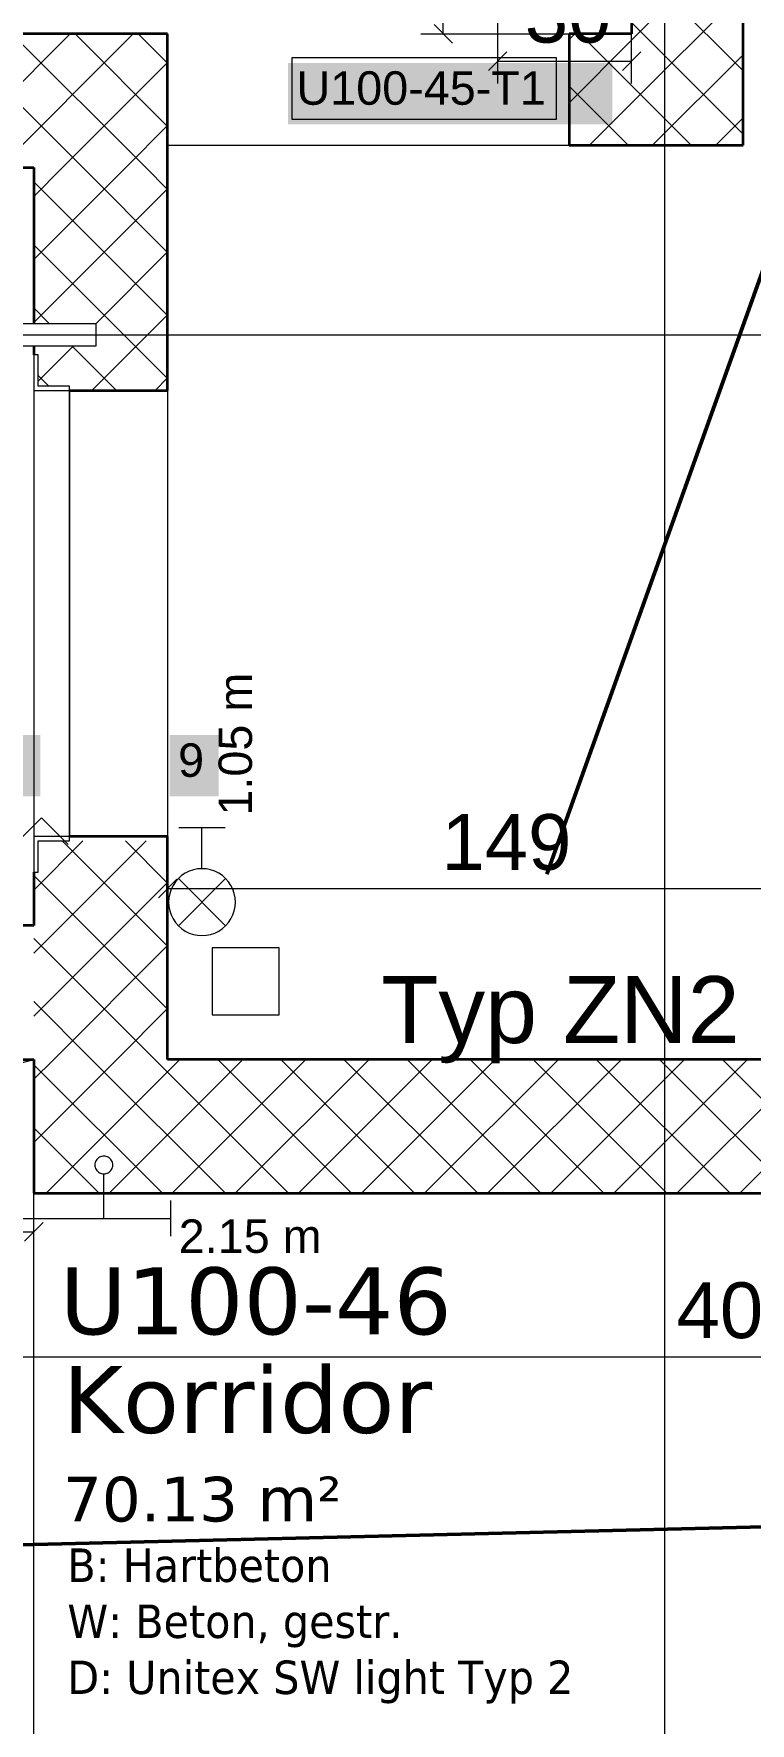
# Model space of a CAD drawing. Extents: x -1132 to 613, y -179 to 712.
# Drawn here: x -648.3 to -616.2, y 269.1 to 344.9 of the extents above; entities that cross this region are included whole.
import ezdxf
from ezdxf.lldxf.tags import DXFTag

# ---------------------------------------------------------------- set-up
doc = ezdxf.new("R2010")
doc.units = 0
doc.layers.get('0').update_dxf_attribs({"lineweight": 13})
for name, color, linetype, lineweight in [('A-____-NOTE-TEXT', 7, 'Continuous', 9), ('A-AREA-____-IDEN', 7, 'Continuous', 5), ('A-DETL-GENF-HDLN', 7, '_Verdeckte Linien_', 9), ('A-DOOR-____-IDEN', 7, 'Continuous', 5), ('A-DOOR-____-OTLN', 7, 'Continuous', 9), ('A-DOOR-FRAM-MCUT', 7, 'Continuous', 9), ('A-DOOR-FRAM-OTLN', 7, 'Continuous', 9), ('A-WALL-____-MCUT', 7, 'Continuous', 35), ('A-WALL-____-OTLN', 7, 'Continuous', 9), ('A-WALL-____-PATT', 7, 'Continuous', 35), ('S-GRID-____-OTLN', 7, 'Continuous', 5)]:
    doc.layers.add(name, color=color, linetype=linetype, lineweight=lineweight)
for name, color, linetype, lineweight, true_color in [('EL01_VVV_Mass', 7, 'Continuous', 13, 0xb2b200), ('EL01_WAN_Leuchten', 7, 'Continuous', 13, 0x0080ff), ('EL01_WAN_Licht', 7, 'Continuous', 13, 0x0080ff), ('EL01_WAN_Notbeleuchtungentyp', 7, 'Continuous', 13, 0x009900), ('X_Geometrie', 3, 'Continuous', 50, 0x00ff00)]:
    doc.layers.add(name, color=color, linetype=linetype, lineweight=lineweight, true_color=true_color)
doc.styles.get("Standard").update_dxf_attribs({"font": 'arial.ttf'})
tags = doc.linetypes.add('_Rasterlinie_', pattern=[0.375, 0.2, -0.05, 0.075, -0.05]).pattern_tags.tags
tags[10:11] = [DXFTag(74, 4), DXFTag(75, 0), DXFTag(340, '0'), DXFTag(46, 1.0), DXFTag(50, 0.0), DXFTag(44, 0.0), DXFTag(45, 0.0)]
tags[8:9] = [DXFTag(74, 4), DXFTag(75, 0), DXFTag(340, '0'), DXFTag(46, 1.0), DXFTag(50, 0.0), DXFTag(44, 0.0), DXFTag(45, 0.0)]
tags[6:7] = [DXFTag(74, 4), DXFTag(75, 0), DXFTag(340, '0'), DXFTag(46, 1.0), DXFTag(50, 0.0), DXFTag(44, 0.0), DXFTag(45, 0.0)]
tags[4:5] = [DXFTag(74, 4), DXFTag(75, 0), DXFTag(340, '0'), DXFTag(46, 1.0), DXFTag(50, 0.0), DXFTag(44, 0.0), DXFTag(45, 0.0)]
tags = doc.linetypes.add('_Verdeckte Linien_', pattern=[0.15, 0.1, -0.05]).pattern_tags.tags
tags[6:7] = [DXFTag(74, 4), DXFTag(75, 0), DXFTag(340, '0'), DXFTag(46, 1.0), DXFTag(50, 0.0), DXFTag(44, 0.0), DXFTag(45, 0.0)]
tags[4:5] = [DXFTag(74, 4), DXFTag(75, 0), DXFTag(340, '0'), DXFTag(46, 1.0), DXFTag(50, 0.0), DXFTag(44, 0.0), DXFTag(45, 0.0)]
tags = doc.linetypes.add('Strich Punkt fein', pattern=[0.2, 0.1, -0.05, 0, -0.05]).pattern_tags.tags
tags[10:11] = [DXFTag(74, 4), DXFTag(75, 0), DXFTag(340, '0'), DXFTag(46, 1.0), DXFTag(50, 0.0), DXFTag(44, 0.0), DXFTag(45, 0.0)]
tags[8:9] = [DXFTag(74, 4), DXFTag(75, 0), DXFTag(340, '0'), DXFTag(46, 1.0), DXFTag(50, 0.0), DXFTag(44, 0.0), DXFTag(45, 0.0)]
tags[6:7] = [DXFTag(74, 4), DXFTag(75, 0), DXFTag(340, '0'), DXFTag(46, 1.0), DXFTag(50, 0.0), DXFTag(44, 0.0), DXFTag(45, 0.0)]
tags[4:5] = [DXFTag(74, 4), DXFTag(75, 0), DXFTag(340, '0'), DXFTag(46, 1.0), DXFTag(50, 0.0), DXFTag(44, 0.0), DXFTag(45, 0.0)]

# ---------------------------------------------------------------- blocks, each defined once
blk = doc.blocks.new('Referenz-A0UNPDE96I', base_point=(-1115.886, -117.372))
at = {"layer": 'A-____-NOTE-TEXT', "color": 7, "linetype": 'Continuous', "lineweight": 5, "ltscale": 0.13, "true_color": 0xffffff}
for points in [[(-650.219, 310.671), (-648.026, 310.671), (-650.219, 313.427)], [(-648.026, 310.671), (-650.219, 313.427), (-648.026, 313.427)], [(-642.219, 310.671), (-640.026, 310.671), (-642.219, 313.427)], [(-640.026, 310.671), (-642.219, 313.427), (-640.026, 313.427)]]:
    blk.add_solid(points, dxfattribs=at)
at = {"layer": 'A-DETL-GENF-HDLN', "color": 0, "linetype": '_Verdeckte Linien_', "ltscale": 0.13}
for p in [(-775.315, 264.878), (-677.915, 298.878), (-648.315, 264.878)]:
    blk.add_line(p, (-648.315, 298.878), dxfattribs=at)
at = {"layer": 'A-DOOR-____-IDEN', "color": 0, "linetype": 'Continuous', "ltscale": 0.13}
for p, q in [((-636.736, 343.813), (-624.896, 343.813)), ((-636.736, 341.033), (-636.736, 343.813)), ((-624.896, 343.813), (-624.896, 341.033)), ((-624.896, 341.033), (-636.736, 341.033))]:
    blk.add_line(p, q, dxfattribs=at)
at = {"layer": 'A-DOOR-____-IDEN', "color": 7, "linetype": 'Continuous', "ltscale": 0.13, "true_color": 0xffffff}
for points in [[(-636.911, 340.81), (-622.372, 340.81), (-636.911, 343.569)], [(-622.372, 340.81), (-636.911, 343.569), (-622.372, 343.569)]]:
    blk.add_solid(points, dxfattribs=at)
at = {"layer": 'A-DOOR-____-OTLN', "color": 0, "linetype": 'Strich Punkt fein', "ltscale": 0.13}
blk.add_line((-642.315, 339.876), (-624.315, 339.876), dxfattribs=at)
at = {"layer": 'A-DOOR-____-OTLN', "color": 0, "linetype": 'Continuous', "ltscale": 0.13}
for p, q in [((-645.515, 331.875), (-651.015, 331.875)), ((-645.515, 330.875), (-645.515, 331.875)), ((-651.015, 330.875), (-645.515, 330.875))]:
    blk.add_line(p, q, dxfattribs=at)
at = {"layer": 'A-DOOR-FRAM-MCUT', "color": 0, "linetype": 'Continuous', "ltscale": 0.13}
for p, q in [((-648.115, 330.478), (-648.315, 330.478)), ((-648.315, 330.478), (-648.315, 328.878)), ((-648.115, 329.078), (-648.115, 330.478)), ((-648.315, 328.878), (-646.715, 328.878)), ((-646.715, 329.078), (-648.115, 329.078)), ((-646.715, 328.878), (-646.715, 329.078)), ((-646.715, 308.878), (-648.315, 308.878)), ((-648.315, 308.878), (-648.315, 308.678)), ((-648.315, 308.678), (-648.315, 307.278)), ((-648.115, 307.278), (-648.115, 308.678)), ((-648.115, 308.678), (-646.715, 308.678)), ((-646.715, 308.678), (-646.715, 308.878)), ((-648.315, 307.278), (-648.115, 307.278))]:
    blk.add_line(p, q, dxfattribs=at)
at = {"layer": 'A-DOOR-FRAM-OTLN', "color": 0, "linetype": 'Continuous', "ltscale": 0.13}
for p, q in [((-648.315, 328.878), (-648.315, 311.978)), ((-646.715, 311.978), (-646.715, 328.878)), ((-648.315, 311.978), (-648.315, 308.878)), ((-646.715, 308.878), (-646.715, 311.978))]:
    blk.add_line(p, q, dxfattribs=at)
at = {"layer": 'A-WALL-____-MCUT', "color": 0, "linetype": 'Continuous', "ltscale": 0.35}
for p, q in [((-616.515, 339.876), (-616.515, 472.578)), ((-621.515, 397.876), (-621.515, 344.876)), ((-642.315, 344.876), (-695.115, 344.876)), ((-642.315, 328.878), (-642.315, 344.876)), ((-621.515, 344.876), (-624.315, 344.876)), ((-624.315, 344.876), (-624.315, 339.876)), ((-624.315, 339.876), (-616.515, 339.876)), ((-708.315, 338.876), (-648.315, 338.876)), ((-648.315, 338.876), (-648.315, 331.875)), ((-648.315, 330.875), (-648.315, 330.478)), ((-646.715, 328.878), (-642.315, 328.878)), ((-642.315, 308.878), (-646.715, 308.878)), ((-642.315, 298.878), (-642.315, 308.878)), ((-648.315, 307.278), (-648.315, 304.878)), ((-648.315, 304.878), (-655.115, 304.878)), ((-675.318, 298.878), (-648.315, 298.878)), ((-648.315, 298.878), (-648.315, 292.878)), ((-531.715, 298.878), (-642.315, 298.878)), ((-648.315, 292.878), (-245.665, 292.878))]:
    blk.add_line(p, q, dxfattribs=at)
at = {"layer": 'A-WALL-____-OTLN', "color": 0, "linetype": 'Continuous', "ltscale": 0.13}
for p, q in [((-646.715, 328.878), (-646.715, 308.878)), ((-642.315, 328.878), (-642.315, 308.878))]:
    blk.add_line(p, q, dxfattribs=at)
at = {"layer": 'A-WALL-____-PATT', "color": 0, "linetype": 'Continuous', "lineweight": 9, "ltscale": 0.13}
for p, q in [((-621.515, 344.586), (-616.515, 349.586)), ((-616.515, 343.209), (-621.515, 348.209)), ((-621.515, 341.758), (-616.515, 346.758)), ((-652.68, 338.876), (-646.68, 344.876)), ((-646.123, 338.876), (-652.123, 344.876)), ((-649.852, 338.876), (-643.852, 344.876)), ((-643.295, 338.876), (-649.295, 344.876)), ((-642.315, 340.725), (-646.466, 344.876)), ((-642.315, 343.553), (-643.638, 344.876)), ((-624.315, 344.614), (-624.053, 344.876)), ((-621.515, 342.552), (-623.839, 344.876)), ((-616.515, 340.381), (-621.515, 345.381)), ((-624.315, 341.786), (-621.515, 344.586)), ((-647.023, 338.876), (-642.315, 343.585)), ((-620.567, 339.876), (-616.515, 343.929)), ((-621.667, 339.876), (-624.315, 342.524)), ((-618.839, 339.876), (-621.515, 342.552)), ((-623.396, 339.876), (-621.515, 341.758)), ((-617.739, 339.876), (-616.515, 341.101)), ((-644.195, 338.876), (-642.315, 340.757)), ((-648.315, 337.585), (-647.023, 338.876)), ((-648.315, 334.757), (-644.195, 338.876)), ((-642.315, 335.068), (-646.123, 338.876)), ((-642.315, 337.896), (-643.295, 338.876)), ((-642.315, 332.239), (-648.315, 338.239)), ((-648.315, 331.928), (-642.315, 337.928)), ((-642.315, 329.411), (-648.315, 335.411)), ((-645.54, 331.875), (-642.315, 335.1)), ((-647.607, 331.875), (-648.315, 332.583)), ((-645.708, 328.878), (-642.315, 332.271)), ((-648.115, 329.3), (-646.54, 330.875)), ((-644.61, 328.878), (-646.607, 330.875)), ((-647.639, 329.078), (-648.115, 329.554)), ((-642.879, 328.878), (-642.315, 329.443)), ((-648.315, 306.472), (-646.109, 308.678)), ((-648.315, 303.644), (-643.28, 308.678)), ((-642.315, 303.955), (-647.038, 308.678)), ((-642.315, 306.784), (-644.209, 308.678)), ((-642.315, 301.127), (-648.315, 307.127)), ((-648.315, 300.815), (-642.315, 306.815)), ((-642.895, 298.878), (-648.315, 304.298)), ((-647.423, 298.878), (-642.315, 303.987)), ((-645.723, 298.878), (-648.315, 301.47)), ((-644.595, 298.878), (-642.315, 301.159)), ((-648.315, 297.987), (-647.423, 298.878)), ((-648.315, 295.159), (-644.595, 298.878)), ((-642.551, 292.878), (-648.315, 298.641)), ((-647.767, 292.878), (-641.767, 298.878)), ((-639.723, 292.878), (-645.723, 298.878)), ((-644.938, 292.878), (-638.938, 298.878)), ((-636.895, 292.878), (-642.895, 298.878)), ((-642.11, 292.878), (-636.11, 298.878)), ((-634.066, 292.878), (-640.066, 298.878)), ((-639.281, 292.878), (-633.281, 298.878)), ((-631.238, 292.878), (-637.238, 298.878)), ((-636.453, 292.878), (-630.453, 298.878)), ((-628.409, 292.878), (-634.409, 298.878)), ((-633.624, 292.878), (-627.624, 298.878)), ((-625.581, 292.878), (-631.581, 298.878)), ((-630.796, 292.878), (-624.796, 298.878)), ((-622.752, 292.878), (-628.752, 298.878)), ((-627.968, 292.878), (-621.968, 298.878)), ((-619.924, 292.878), (-625.924, 298.878)), ((-625.139, 292.878), (-619.139, 298.878)), ((-617.096, 292.878), (-623.096, 298.878)), ((-622.311, 292.878), (-616.311, 298.878)), ((-614.267, 292.878), (-620.267, 298.878)), ((-619.482, 292.878), (-613.482, 298.878)), ((-611.439, 292.878), (-617.439, 298.878)), ((-616.654, 292.878), (-610.654, 298.878)), ((-645.38, 292.878), (-648.315, 295.813)), ((-648.208, 292.878), (-648.315, 292.985))]:
    blk.add_line(p, q, dxfattribs=at)
at = {"layer": 'S-GRID-____-OTLN', "color": 0, "linetype": '_Rasterlinie_', "ltscale": 0.13}
for p, q in [((-620.015, -113.603), (-620.015, 631.478)), ((-1107.612, 331.378), (119.376, 331.378))]:
    blk.add_line(p, q, dxfattribs=at)
at = {"layer": 'X_Geometrie', "color": 0, "linetype": 'Continuous', "ltscale": 0.5}
for p, q in [((-625.306, 307.189), (-537.491, 553.069)), ((-1107.612, 266.122), (-130.744, 289.528))]:
    blk.add_line(p, q, dxfattribs=at)
at = {"layer": 'A-____-NOTE-TEXT', "color": 0, "linetype": 'Continuous', "lineweight": 5, "ltscale": 0.13, "insert": (-641.844, 313.052), "char_height": 1.5, "attachment_point": 1}
blk.add_mtext('{\\fArial;9}', dxfattribs=at)
at = {"layer": 'A-AREA-____-IDEN', "color": 0, "linetype": 'Continuous', "ltscale": 0.13, "attachment_point": 1}
for s, insert, char_height in [('{\\fVerdana;U100-46}', (-647.161, 289.553), 3), ('{\\fVerdana;Korridor}', (-647.018, 285.13), 3), ('{\\fVerdana;70.13 m²}', (-647.009, 280.16), 2), ('{\\W0.9;\\fVerdana;B: Hartbeton}', (-646.81, 276.946), 1.5), ('{\\W0.9;\\fVerdana;W: Beton, gestr.}', (-646.81, 274.432), 1.5), ('{\\W0.9;\\fVerdana;D: Unitex SW light Typ 2}', (-646.81, 271.919), 1.5)]:
    blk.add_mtext(s, dxfattribs=dict(at, insert=insert, char_height=char_height))
at = {"layer": 'A-DOOR-____-IDEN', "color": 0, "linetype": 'Continuous', "ltscale": 0.13, "insert": (-636.536, 343.194), "char_height": 1.5, "attachment_point": 1}
blk.add_mtext('{\\fArial;U100-45-T1}', dxfattribs=at)
blk = doc.blocks.new('Bemerkung 1-A0UNPE0B6I', base_point=(-632.734, 299.613))
at = {"color": 0, "lineweight": -2, "insert": (-632.734, 302.613), "char_height": 3, "attachment_point": 1}
blk.add_mtext('{\\fArial;Typ ZN2}', dxfattribs=at)
blk = doc.blocks.new('Maß-A0UNPE9H6I', base_point=(-720.632, 283.978))
at = {"color": 0, "lineweight": -2}
for p, q in [((-648.313, 290.147), (-648.313, 292.878)), ((-720.218, 292.147), (-720.218, 283.978)), ((-719.804, 291.561), (-720.632, 290.733)), ((-720.218, 291.147), (-648.313, 291.147)), ((-647.899, 291.561), (-648.726, 290.733))]:
    blk.add_line(p, q, dxfattribs=at)
at = {"color": 0, "lineweight": -2, "insert": (-687.022, 294.48), "char_height": 2.5, "attachment_point": 1}
blk.add_mtext('{\\fArial;360}', dxfattribs=at)
blk = doc.blocks.new('Maß-A0UNPEBP6I', base_point=(-627.926, 342.647))
at = {"color": 0, "lineweight": -2}
for p, q in [((-627.513, 342.647), (-627.513, 347.876)), ((-621.513, 342.647), (-621.513, 344.876)), ((-627.099, 344.061), (-627.926, 343.233)), ((-621.099, 344.061), (-621.926, 343.233)), ((-627.513, 343.647), (-621.513, 343.647))]:
    blk.add_line(p, q, dxfattribs=at)
at = {"color": 0, "lineweight": -2, "insert": (-626.299, 346.98), "char_height": 2.5, "attachment_point": 1}
blk.add_mtext('{\\fArial;30}', dxfattribs=at)
blk = doc.blocks.new('Maß-A0UNPEHV6I', base_point=(-657.588, 284.547))
at = {"color": 0, "lineweight": -2}
for p, q in [((-657.174, 284.547), (-657.174, 291.746)), ((-576.174, 284.547), (-576.174, 291.746)), ((-656.761, 285.961), (-657.588, 285.133)), ((-575.761, 285.961), (-576.588, 285.133)), ((-657.174, 285.547), (-576.174, 285.547))]:
    blk.add_line(p, q, dxfattribs=at)
at = {"color": 0, "lineweight": -2, "insert": (-619.496, 288.88), "char_height": 2.5, "attachment_point": 1}
blk.add_mtext('{\\fArial;405}', dxfattribs=at)
blk = doc.blocks.new('LED-Langfeldleuchte 37W-A0UNPEXV6I', base_point=(-672.174, 290.946))
at = {"color": 0, "lineweight": -2}
for p, q in [((-669.571, 294.198), (-669.574, 294.146)), ((-669.574, 294.146), (-669.571, 294.093)), ((-669.561, 294.249), (-669.571, 294.198)), ((-669.571, 294.093), (-669.561, 294.042)), ((-669.544, 294.299), (-669.561, 294.249)), ((-669.561, 294.042), (-669.544, 293.993)), ((-669.521, 294.346), (-669.544, 294.299)), ((-669.544, 293.993), (-669.521, 293.946)), ((-669.492, 294.389), (-669.521, 294.346)), ((-669.457, 294.428), (-669.492, 294.389)), ((-669.418, 294.463), (-669.457, 294.428)), ((-669.374, 294.492), (-669.418, 294.463)), ((-669.327, 294.515), (-669.374, 294.492)), ((-669.278, 294.532), (-669.327, 294.515)), ((-669.226, 294.542), (-669.278, 294.532)), ((-669.174, 294.546), (-669.226, 294.542)), ((-669.122, 294.542), (-669.174, 294.546)), ((-669.071, 294.532), (-669.122, 294.542)), ((-669.021, 294.515), (-669.071, 294.532)), ((-668.974, 294.492), (-669.021, 294.515)), ((-668.931, 294.463), (-668.974, 294.492)), ((-668.891, 294.428), (-668.931, 294.463)), ((-668.857, 294.389), (-668.891, 294.428)), ((-668.828, 294.346), (-668.857, 294.389)), ((-668.805, 294.299), (-668.828, 294.346)), ((-668.828, 293.946), (-668.805, 293.993)), ((-668.788, 294.249), (-668.805, 294.299)), ((-668.805, 293.993), (-668.788, 294.042)), ((-668.778, 294.198), (-668.788, 294.249)), ((-668.788, 294.042), (-668.778, 294.093)), ((-668.774, 294.146), (-668.778, 294.198)), ((-668.778, 294.093), (-668.774, 294.146)), ((-645.571, 294.198), (-645.574, 294.146)), ((-645.574, 294.146), (-645.571, 294.093)), ((-645.561, 294.249), (-645.571, 294.198)), ((-645.571, 294.093), (-645.561, 294.042)), ((-645.544, 294.299), (-645.561, 294.249)), ((-645.561, 294.042), (-645.544, 293.993)), ((-645.521, 294.346), (-645.544, 294.299)), ((-645.544, 293.993), (-645.521, 293.946)), ((-645.492, 294.389), (-645.521, 294.346)), ((-645.457, 294.428), (-645.492, 294.389)), ((-645.418, 294.463), (-645.457, 294.428)), ((-645.374, 294.492), (-645.418, 294.463)), ((-645.327, 294.515), (-645.374, 294.492)), ((-645.278, 294.532), (-645.327, 294.515)), ((-645.226, 294.542), (-645.278, 294.532)), ((-645.174, 294.546), (-645.226, 294.542)), ((-645.122, 294.542), (-645.174, 294.546)), ((-645.071, 294.532), (-645.122, 294.542)), ((-645.021, 294.515), (-645.071, 294.532)), ((-644.974, 294.492), (-645.021, 294.515)), ((-644.931, 294.463), (-644.974, 294.492)), ((-644.891, 294.428), (-644.931, 294.463)), ((-644.857, 294.389), (-644.891, 294.428)), ((-644.828, 294.346), (-644.857, 294.389)), ((-644.805, 294.299), (-644.828, 294.346)), ((-644.828, 293.946), (-644.805, 293.993)), ((-644.788, 294.249), (-644.805, 294.299)), ((-644.805, 293.993), (-644.788, 294.042)), ((-644.778, 294.198), (-644.788, 294.249)), ((-644.788, 294.042), (-644.778, 294.093)), ((-644.774, 294.146), (-644.778, 294.198)), ((-644.778, 294.093), (-644.774, 294.146)), ((-669.521, 293.946), (-669.492, 293.902)), ((-669.492, 293.902), (-669.457, 293.863)), ((-669.457, 293.863), (-669.418, 293.828)), ((-669.418, 293.828), (-669.374, 293.799)), ((-669.374, 293.799), (-669.327, 293.776)), ((-669.327, 293.776), (-669.278, 293.759)), ((-669.278, 293.759), (-669.226, 293.749)), ((-669.226, 293.749), (-669.174, 293.746)), ((-669.174, 293.746), (-669.122, 293.749)), ((-669.174, 291.746), (-669.174, 293.746)), ((-669.122, 293.749), (-669.071, 293.759)), ((-669.071, 293.759), (-669.021, 293.776)), ((-669.021, 293.776), (-668.974, 293.799)), ((-668.974, 293.799), (-668.931, 293.828)), ((-668.931, 293.828), (-668.891, 293.863)), ((-668.891, 293.863), (-668.857, 293.902)), ((-668.857, 293.902), (-668.828, 293.946)), ((-645.521, 293.946), (-645.492, 293.902)), ((-645.492, 293.902), (-645.457, 293.863)), ((-645.457, 293.863), (-645.418, 293.828)), ((-645.418, 293.828), (-645.374, 293.799)), ((-645.374, 293.799), (-645.327, 293.776)), ((-645.327, 293.776), (-645.278, 293.759)), ((-645.278, 293.759), (-645.226, 293.749)), ((-645.226, 293.749), (-645.174, 293.746)), ((-645.174, 293.746), (-645.122, 293.749)), ((-645.174, 291.746), (-645.174, 293.746)), ((-645.122, 293.749), (-645.071, 293.759)), ((-645.071, 293.759), (-645.021, 293.776)), ((-645.021, 293.776), (-644.974, 293.799)), ((-644.974, 293.799), (-644.931, 293.828)), ((-644.931, 293.828), (-644.891, 293.863)), ((-644.891, 293.863), (-644.857, 293.902)), ((-644.857, 293.902), (-644.828, 293.946)), ((-672.174, 290.946), (-672.174, 292.546)), ((-642.174, 290.946), (-642.174, 292.546)), ((-672.174, 291.746), (-642.174, 291.746))]:
    blk.add_line(p, q, dxfattribs=at)
blk = doc.blocks.new('Absolute Höhe-A0UNPEXX6I', base_point=(-641.817, 290.203))
at = {"color": 0, "lineweight": -2, "insert": (-641.817, 291.703), "char_height": 1.5, "attachment_point": 1}
blk.add_mtext('{\\fArial;2.15 m}', dxfattribs=at)
blk = doc.blocks.new('Taster_ UP_ KL-A0UNPF0N6I', base_point=(-642.273, 304.434))
at = {"color": 0, "lineweight": -2}
for p, q in [((-641.808, 309.287), (-639.738, 309.287)), ((-640.773, 307.434), (-640.773, 309.287)), ((-641.834, 306.995), (-641.963, 306.847)), ((-641.686, 307.124), (-641.834, 306.995)), ((-641.834, 306.995), (-639.713, 304.873)), ((-639.713, 306.995), (-641.834, 304.873)), ((-641.523, 307.233), (-641.686, 307.124)), ((-641.347, 307.32), (-641.523, 307.233)), ((-641.161, 307.383), (-641.347, 307.32)), ((-640.969, 307.421), (-641.161, 307.383)), ((-640.773, 307.434), (-640.969, 307.421)), ((-640.577, 307.421), (-640.773, 307.434)), ((-640.385, 307.383), (-640.577, 307.421)), ((-640.199, 307.32), (-640.385, 307.383)), ((-640.023, 307.233), (-640.199, 307.32)), ((-639.86, 307.124), (-640.023, 307.233)), ((-639.713, 306.995), (-639.86, 307.124)), ((-639.583, 306.847), (-639.713, 306.995)), ((-642.26, 306.13), (-642.273, 305.934)), ((-642.222, 306.322), (-642.26, 306.13)), ((-642.159, 306.508), (-642.222, 306.322)), ((-642.072, 306.684), (-642.159, 306.508)), ((-641.963, 306.847), (-642.072, 306.684)), ((-639.474, 306.684), (-639.583, 306.847)), ((-639.387, 306.508), (-639.474, 306.684)), ((-639.324, 306.322), (-639.387, 306.508)), ((-639.286, 306.13), (-639.324, 306.322)), ((-639.273, 305.934), (-639.286, 306.13)), ((-642.273, 305.934), (-642.26, 305.738)), ((-642.26, 305.738), (-642.222, 305.546)), ((-642.222, 305.546), (-642.159, 305.36)), ((-642.159, 305.36), (-642.072, 305.184)), ((-639.474, 305.184), (-639.387, 305.36)), ((-639.387, 305.36), (-639.324, 305.546)), ((-639.324, 305.546), (-639.286, 305.738)), ((-639.286, 305.738), (-639.273, 305.934)), ((-642.072, 305.184), (-641.963, 305.021)), ((-641.963, 305.021), (-641.834, 304.873)), ((-641.834, 304.873), (-641.686, 304.744)), ((-641.686, 304.744), (-641.523, 304.635)), ((-641.523, 304.635), (-641.347, 304.548)), ((-640.199, 304.548), (-640.023, 304.635)), ((-640.023, 304.635), (-639.86, 304.744)), ((-639.86, 304.744), (-639.713, 304.873)), ((-639.713, 304.873), (-639.583, 305.021)), ((-639.583, 305.021), (-639.474, 305.184)), ((-641.347, 304.548), (-641.161, 304.485)), ((-641.161, 304.485), (-640.969, 304.447)), ((-640.969, 304.447), (-640.773, 304.434)), ((-640.773, 304.434), (-640.577, 304.447)), ((-640.577, 304.447), (-640.385, 304.485)), ((-640.385, 304.485), (-640.199, 304.548))]:
    blk.add_line(p, q, dxfattribs=at)
blk = doc.blocks.new('Absolute Höhe-A0UNPF0P6I', base_point=(-640.031, 309.815))
at = {"color": 0, "lineweight": -2, "insert": (-640.031, 309.815), "char_height": 1.5, "attachment_point": 1, "rotation": 90}
blk.add_mtext('{\\fArial;1.05 m}', dxfattribs=at)
blk = doc.blocks.new('Schalter_ Schema 3_ UP_ KL-A0UNPF6L6I', base_point=(-655.852, 303.036))
at = {"color": 0, "lineweight": -2}
for p, q in [((-650.252, 307.439), (-647.97, 309.721)), ((-647.97, 309.721), (-646.774, 308.525)), ((-652.063, 307.677), (-652.226, 307.568)), ((-651.887, 307.764), (-652.063, 307.677)), ((-651.701, 307.827), (-651.887, 307.764)), ((-651.508, 307.865), (-651.701, 307.827)), ((-651.313, 307.878), (-651.508, 307.865)), ((-651.117, 307.865), (-651.313, 307.878)), ((-650.924, 307.827), (-651.117, 307.865)), ((-650.739, 307.764), (-650.924, 307.827)), ((-650.563, 307.677), (-650.739, 307.764)), ((-650.4, 307.568), (-650.563, 307.677)), ((-652.698, 306.952), (-652.762, 306.766)), ((-652.612, 307.128), (-652.698, 306.952)), ((-652.503, 307.291), (-652.612, 307.128)), ((-652.373, 307.439), (-652.503, 307.291)), ((-652.226, 307.568), (-652.373, 307.439)), ((-652.373, 305.318), (-650.252, 307.439)), ((-652.373, 307.439), (-650.252, 305.318)), ((-650.252, 307.439), (-650.4, 307.568)), ((-650.123, 307.291), (-650.252, 307.439)), ((-650.014, 307.128), (-650.123, 307.291)), ((-649.927, 306.952), (-650.014, 307.128)), ((-649.864, 306.766), (-649.927, 306.952)), ((-652.8, 306.574), (-652.813, 306.378)), ((-652.813, 306.378), (-652.8, 306.182)), ((-652.762, 306.766), (-652.8, 306.574)), ((-652.8, 306.182), (-652.762, 305.99)), ((-649.825, 306.574), (-649.864, 306.766)), ((-649.864, 305.99), (-649.825, 306.182)), ((-649.813, 306.378), (-649.825, 306.574)), ((-649.825, 306.182), (-649.813, 306.378)), ((-652.762, 305.99), (-652.698, 305.804)), ((-652.698, 305.804), (-652.612, 305.628)), ((-652.612, 305.628), (-652.503, 305.465)), ((-652.503, 305.465), (-652.373, 305.318)), ((-650.252, 305.318), (-650.123, 305.465)), ((-650.123, 305.465), (-650.014, 305.628)), ((-650.014, 305.628), (-649.927, 305.804)), ((-649.927, 305.804), (-649.864, 305.99)), ((-652.373, 305.318), (-654.655, 303.036)), ((-652.373, 305.318), (-652.226, 305.188)), ((-652.226, 305.188), (-652.063, 305.079)), ((-652.063, 305.079), (-651.887, 304.992)), ((-651.887, 304.992), (-651.701, 304.929)), ((-651.701, 304.929), (-651.508, 304.891)), ((-651.508, 304.891), (-651.313, 304.878)), ((-651.313, 304.878), (-651.117, 304.891)), ((-651.117, 304.891), (-650.924, 304.929)), ((-650.924, 304.929), (-650.739, 304.992)), ((-650.739, 304.992), (-650.563, 305.079)), ((-650.563, 305.079), (-650.4, 305.188)), ((-650.4, 305.188), (-650.252, 305.318)), ((-654.655, 303.036), (-655.852, 304.232))]:
    blk.add_line(p, q, dxfattribs=at)
blk = doc.blocks.new('Deckendose UP-A0UNPFQD6I', base_point=(-640.313, 300.878))
at = {"color": 0, "lineweight": -2}
for p, q in [((-640.313, 303.878), (-640.313, 300.878)), ((-637.313, 303.878), (-640.313, 303.878)), ((-637.313, 300.878), (-637.313, 303.878)), ((-640.313, 300.878), (-637.313, 300.878))]:
    blk.add_line(p, q, dxfattribs=at)
blk = doc.blocks.new('Maß-A0UNPFSD6I', base_point=(-642.728, 298.878))
at = {"color": 0, "lineweight": -2}
for p, q in [((-641.901, 306.961), (-642.728, 306.133)), ((-642.315, 307.547), (-642.315, 298.878)), ((-612.062, 306.961), (-612.89, 306.133)), ((-612.476, 307.547), (-612.476, 302.478)), ((-642.315, 306.547), (-612.476, 306.547))]:
    blk.add_line(p, q, dxfattribs=at)
at = {"color": 0, "lineweight": -2, "insert": (-630.037, 309.88), "char_height": 2.5, "attachment_point": 1}
blk.add_mtext('{\\fArial;149}', dxfattribs=at)
blk = doc.blocks.new('Maß-A0UNPG916I', base_point=(-633.288, 344.463))
at = {"color": 0, "lineweight": -2}
for p, q in [((-630.954, 349.376), (-629.013, 349.376)), ((-629.541, 348.963), (-630.368, 349.79)), ((-629.954, 344.876), (-629.954, 349.376)), ((-630.954, 344.876), (-621.513, 344.876)), ((-629.541, 344.463), (-630.368, 345.29))]:
    blk.add_line(p, q, dxfattribs=at)
at = {"color": 0, "lineweight": -2, "insert": (-633.288, 345.313), "char_height": 2.5, "attachment_point": 1, "rotation": 90}
blk.add_mtext('{\\fArial;23}', dxfattribs=at)

msp = doc.modelspace()

# ---------------------------------------------------------------- block references
at = {"color": 9, "lineweight": 25, "ltscale": 0.25, "true_color": 0xc0c0c0}
msp.add_blockref('Referenz-A0UNPDE96I', (-1115.886, -117.372), dxfattribs=at)
at = {"layer": 'EL01_VVV_Mass', "linetype": 'Continuous', "ltscale": 0.13}
for name, p in [('Maß-A0UNPG916I', (-633.288, 344.463)), ('Maß-A0UNPEBP6I', (-627.926, 342.647)), ('Maß-A0UNPFSD6I', (-642.728, 298.878)), ('Maß-A0UNPE9H6I', (-720.632, 283.978)), ('Maß-A0UNPEHV6I', (-657.588, 284.547))]:
    msp.add_blockref(name, p, dxfattribs=at)
at = {"layer": 'EL01_WAN_Leuchten', "ltscale": 0.13}
for name, p in [('LED-Langfeldleuchte 37W-A0UNPEXV6I', (-672.174, 290.946)), ('Absolute Höhe-A0UNPEXX6I', (-641.817, 290.203))]:
    msp.add_blockref(name, p, dxfattribs=at)
at = {"layer": 'EL01_WAN_Licht', "linetype": 'Continuous', "ltscale": 0.13}
for name, p in [('Absolute Höhe-A0UNPF0P6I', (-640.031, 309.815)), ('Schalter_ Schema 3_ UP_ KL-A0UNPF6L6I', (-655.852, 303.036)), ('Taster_ UP_ KL-A0UNPF0N6I', (-642.273, 304.434)), ('Deckendose UP-A0UNPFQD6I', (-640.313, 300.878))]:
    msp.add_blockref(name, p, dxfattribs=at)
at = {"layer": 'EL01_WAN_Notbeleuchtungentyp', "linetype": 'Continuous', "ltscale": 0.13}
msp.add_blockref('Bemerkung 1-A0UNPE0B6I', (-632.734, 299.613), dxfattribs=at)

doc.saveas('drawing.dxf')
